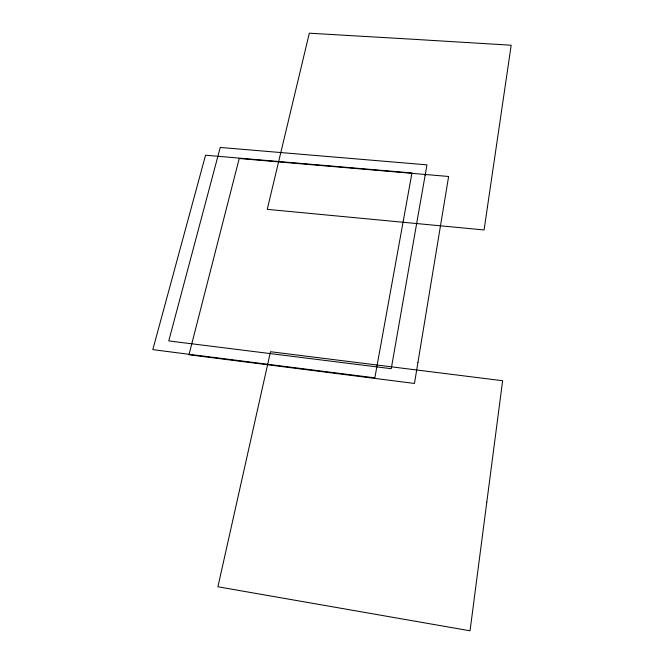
<?xml version="1.0" encoding="UTF-8"?>
<svg xmlns="http://www.w3.org/2000/svg" width="664" height="664" viewBox="0 0 664 664"><rect width="100%" height="100%" fill="white"/><g stroke="black" fill="none" stroke-linecap="round" stroke-linejoin="round"><path stroke-width="1" d="M486.787 502.2L470.046 630.8L217.908 586.785L270.497 351.712L502.631 380.721L486.787 502.2M487.384 207.375L484.097 229.96L267.243 209.351L309.316 33.2L408.211 38.977A384.124 170.889 8.6 0 1 421.408 39.774L511.189 45.227L487.384 207.375M417.947 362.345L414.477 383.452L188.974 354.767L239.223 158.505L448.623 176.483L417.947 362.345M425.109 175.495L423.209 186.169A383.493 68.84 -86.5 0 1 421.316 197.1A528.038 101.741 -87.5 0 1 420.022 204.296L391.245 368.703L187.356 343.238A279.386 106.232 16.8 0 1 173.412 341.47L168.772 340.873L220.24 147.45L426.977 164.855L425.109 175.495M403.43 220.141L374.845 377.849L208.82 356.784A230.333 58.897 12.1 0 0 194.735 355.041L152.811 349.629L205.549 155.218L411.954 172.972L403.43 220.141"/></g></svg>
